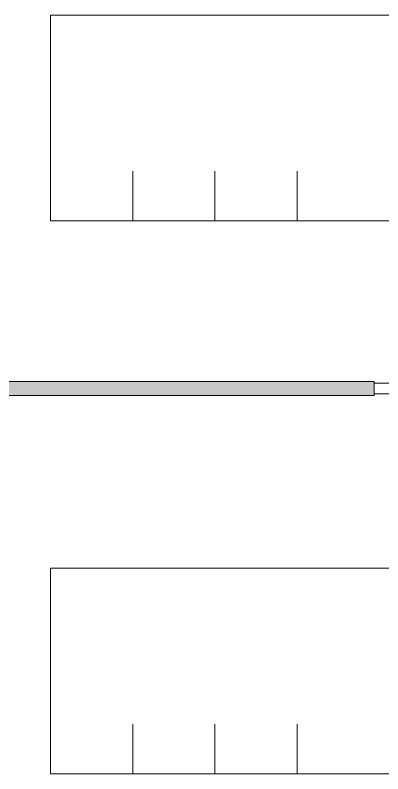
# Model space of a CAD drawing. Header units: millimetres. Extents: x -242231 to 419123, y -2399 to 525285.
# Drawn here: x -35628 to -34583, y 47965 to 50121 of the extents above; entities that cross this region are included whole.
import ezdxf

# ---------------------------------------------------------------- set-up
doc = ezdxf.new("R2010")
doc.units = ezdxf.units.MM
doc.layers.add('R-635 Töfluteikning', color=7, linetype='Continuous', lineweight=15)
doc.layers.add('R-635 Töfluteikning dinskinna', color=32, linetype='Continuous', lineweight=15)

msp = doc.modelspace()

# ---------------------------------------------------------------- hatches: boundary and pattern name
at = {"layer": 'R-635 Töfluteikning'}
h = msp.add_hatch(color=3, dxfattribs=at)
h.dxf.hatch_style = 1
h.paths.add_polyline_path([(-38051.788, 49080.164), (-38051.788, 49060.008), (-38051.788, 49039.852), (-34607.469, 49039.852), (-34607.469, 49060.008), (-34607.469, 49080.164)])

# ---------------------------------------------------------------- linework, layer by layer
at = {"layer": 'R-635 Töfluteikning', "color": 3}
for p, q in [((-34607.469, 49080.164), (-38051.788, 49080.164)), ((-34607.469, 49060.008), (-34607.469, 49080.164)), ((-34607.469, 49060.008), (-34607.469, 49039.852)), ((-38051.788, 49039.852), (-34607.469, 49039.852))]:
    msp.add_line(p, q, dxfattribs=at)
at = {"layer": 'R-635 Töfluteikning'}
for p, q in [((-34547.001, 49075.125), (-34607.469, 49075.125)), ((-34547.001, 49044.891), (-34607.469, 49044.891))]:
    msp.add_line(p, q, dxfattribs=at)
at = {"layer": 'R-635 Töfluteikning dinskinna'}
for p, q in [((-34559.485, 50121.07), (-35527.126, 50121.07)), ((-35527.126, 49536.547), (-35527.126, 50121.07)), ((-35293.652, 49536.547), (-35293.652, 49677.639)), ((-35060.179, 49536.547), (-35060.179, 49677.639)), ((-34826.705, 49536.547), (-34826.705, 49677.639)), ((-35527.126, 49536.547), (-34559.485, 49536.547)), ((-34559.485, 48549.135), (-35527.126, 48549.135)), ((-35527.126, 47964.611), (-35527.126, 48549.135)), ((-35293.652, 47964.611), (-35293.652, 48105.703)), ((-35060.179, 47964.611), (-35060.179, 48105.703)), ((-34826.705, 47964.611), (-34826.705, 48105.703)), ((-35527.126, 47964.611), (-34559.485, 47964.611))]:
    msp.add_line(p, q, dxfattribs=at)

doc.saveas('drawing.dxf')
